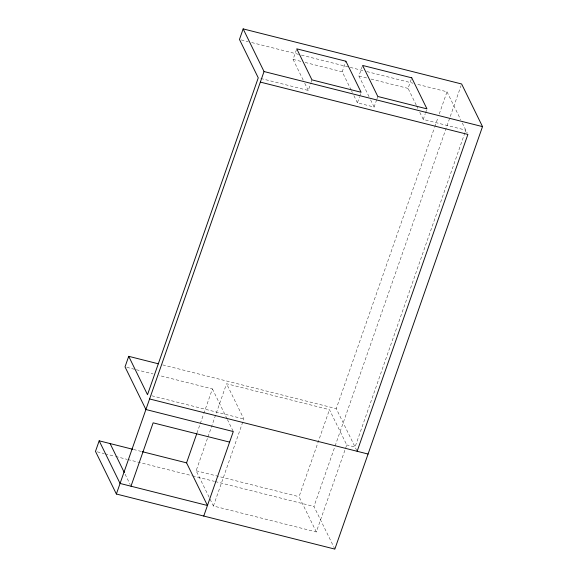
<?xml version="1.0" encoding="UTF-8"?>
<svg xmlns="http://www.w3.org/2000/svg" width="578" height="578" viewBox="0 0 578 578"><rect width="100%" height="100%" fill="white"/><g stroke="black" fill="none" stroke-linecap="round" stroke-linejoin="round"><path stroke-width="0.43" stroke-dasharray="2.89 2.17" d="M303.197 80.096L293.06 59.397L296.752 48.834M260.844 78.485L308.269 90.443L310.82 83.131M311.109 82.314L311.961 79.88M196.961 433.11L203.499 414.412M203.796 413.566L212.408 388.915L159.102 375.476M209.106 497.196L196.144 470.752L207.668 437.799M207.964 436.954L226.569 383.72L329.467 409.672L346.742 444.93L316.325 531.955L213.419 506.01L209.496 497.998M351.186 90.103L342.212 71.795L345.904 61.232M369.046 96.699L358.909 76L362.601 65.437M213.419 506.01L243.844 418.985L226.569 383.72M376.668 99.734L374.118 107.046L357.421 102.833L359.408 97.147M359.697 96.338L360.831 93.087M376.957 98.917L377.81 96.483M416.254 105.109L408.061 88.398L411.189 79.461M465.218 131.871L465.81 130.166L423.269 119.436L425.256 113.75M425.545 112.941L426.68 109.69M316.325 531.955L299.05 496.697L329.467 409.672M356.799 450.58L336.259 408.653L434.512 127.565M434.808 126.719L438.081 117.348M439.273 113.938L447.011 91.794L416.492 84.099M334.843 549.1L313.962 506.465L334.799 446.845M335.096 445.992L461.034 85.689M464.914 132.723L355.058 447.025L346.742 444.93M241.207 39.904L248.186 41.659M251.668 42.541L300.509 54.852M301.376 55.076L349.343 67.164M350.217 67.388L363.295 70.682M366.784 71.564L413.003 83.218M293.06 59.397L301.68 61.571M305.133 62.446L342.212 71.795M358.909 76L367.529 78.175M370.982 79.049L408.061 88.398M162.721 364.899L336.259 408.653M126.77 367.326L135.505 369.53M136.379 369.747L152.982 373.937M151.848 395.785L243.844 418.985M133.561 449.489L141.379 451.461M196.144 470.752L299.05 496.697M97.234 451.823L104.221 453.585M105.095 453.802L114.711 456.23M115.586 456.447L126.943 459.315M127.817 459.532L191.614 475.615M192.488 475.839L214.337 481.344M215.211 481.568L313.962 506.465M447.011 91.794L460.717 119.776M462.284 122.969L467.205 133.005M416.644 105.904L418.205 109.09M419.765 112.277L423.269 119.436M370.606 99.878L374.118 107.046M351.576 90.898L352.356 92.487M353.917 95.673L357.421 102.833M304.758 83.275L308.269 90.443M212.408 388.915L226.988 418.682M227.385 419.484L233.295 431.549M125.079 474.141L130.202 484.595"/><path stroke-width="0.87" d="M132.694 449.265L99.178 440.819L95.486 451.382L116.373 494.017L334.843 549.1L482.514 126.618L461.627 83.983L243.157 28.9L239.465 39.463L258.258 77.835L147.506 394.695L128.713 356.323L158.358 363.8M128.713 356.323L125.021 366.886L145.909 409.52L233.295 431.549L203.759 516.046M116.373 494.017L264.038 71.535L243.157 28.9M130.989 486.206L153.134 422.836L229.603 442.112M99.178 440.819L120.065 483.454L207.451 505.49L186.564 462.855L196.665 433.955M357.146 451.288L467.898 134.428L260.346 82.098M264.038 71.535L482.514 126.618M149.594 398.957L368.07 454.041M142.253 451.678L186.564 462.855M110.102 443.572L124.284 472.529M345.904 61.232L296.752 48.834L311.961 79.88L361.113 92.27L345.904 61.232M411.753 77.835L362.601 65.437L377.81 96.483L426.961 108.874L411.753 77.835"/></g></svg>
